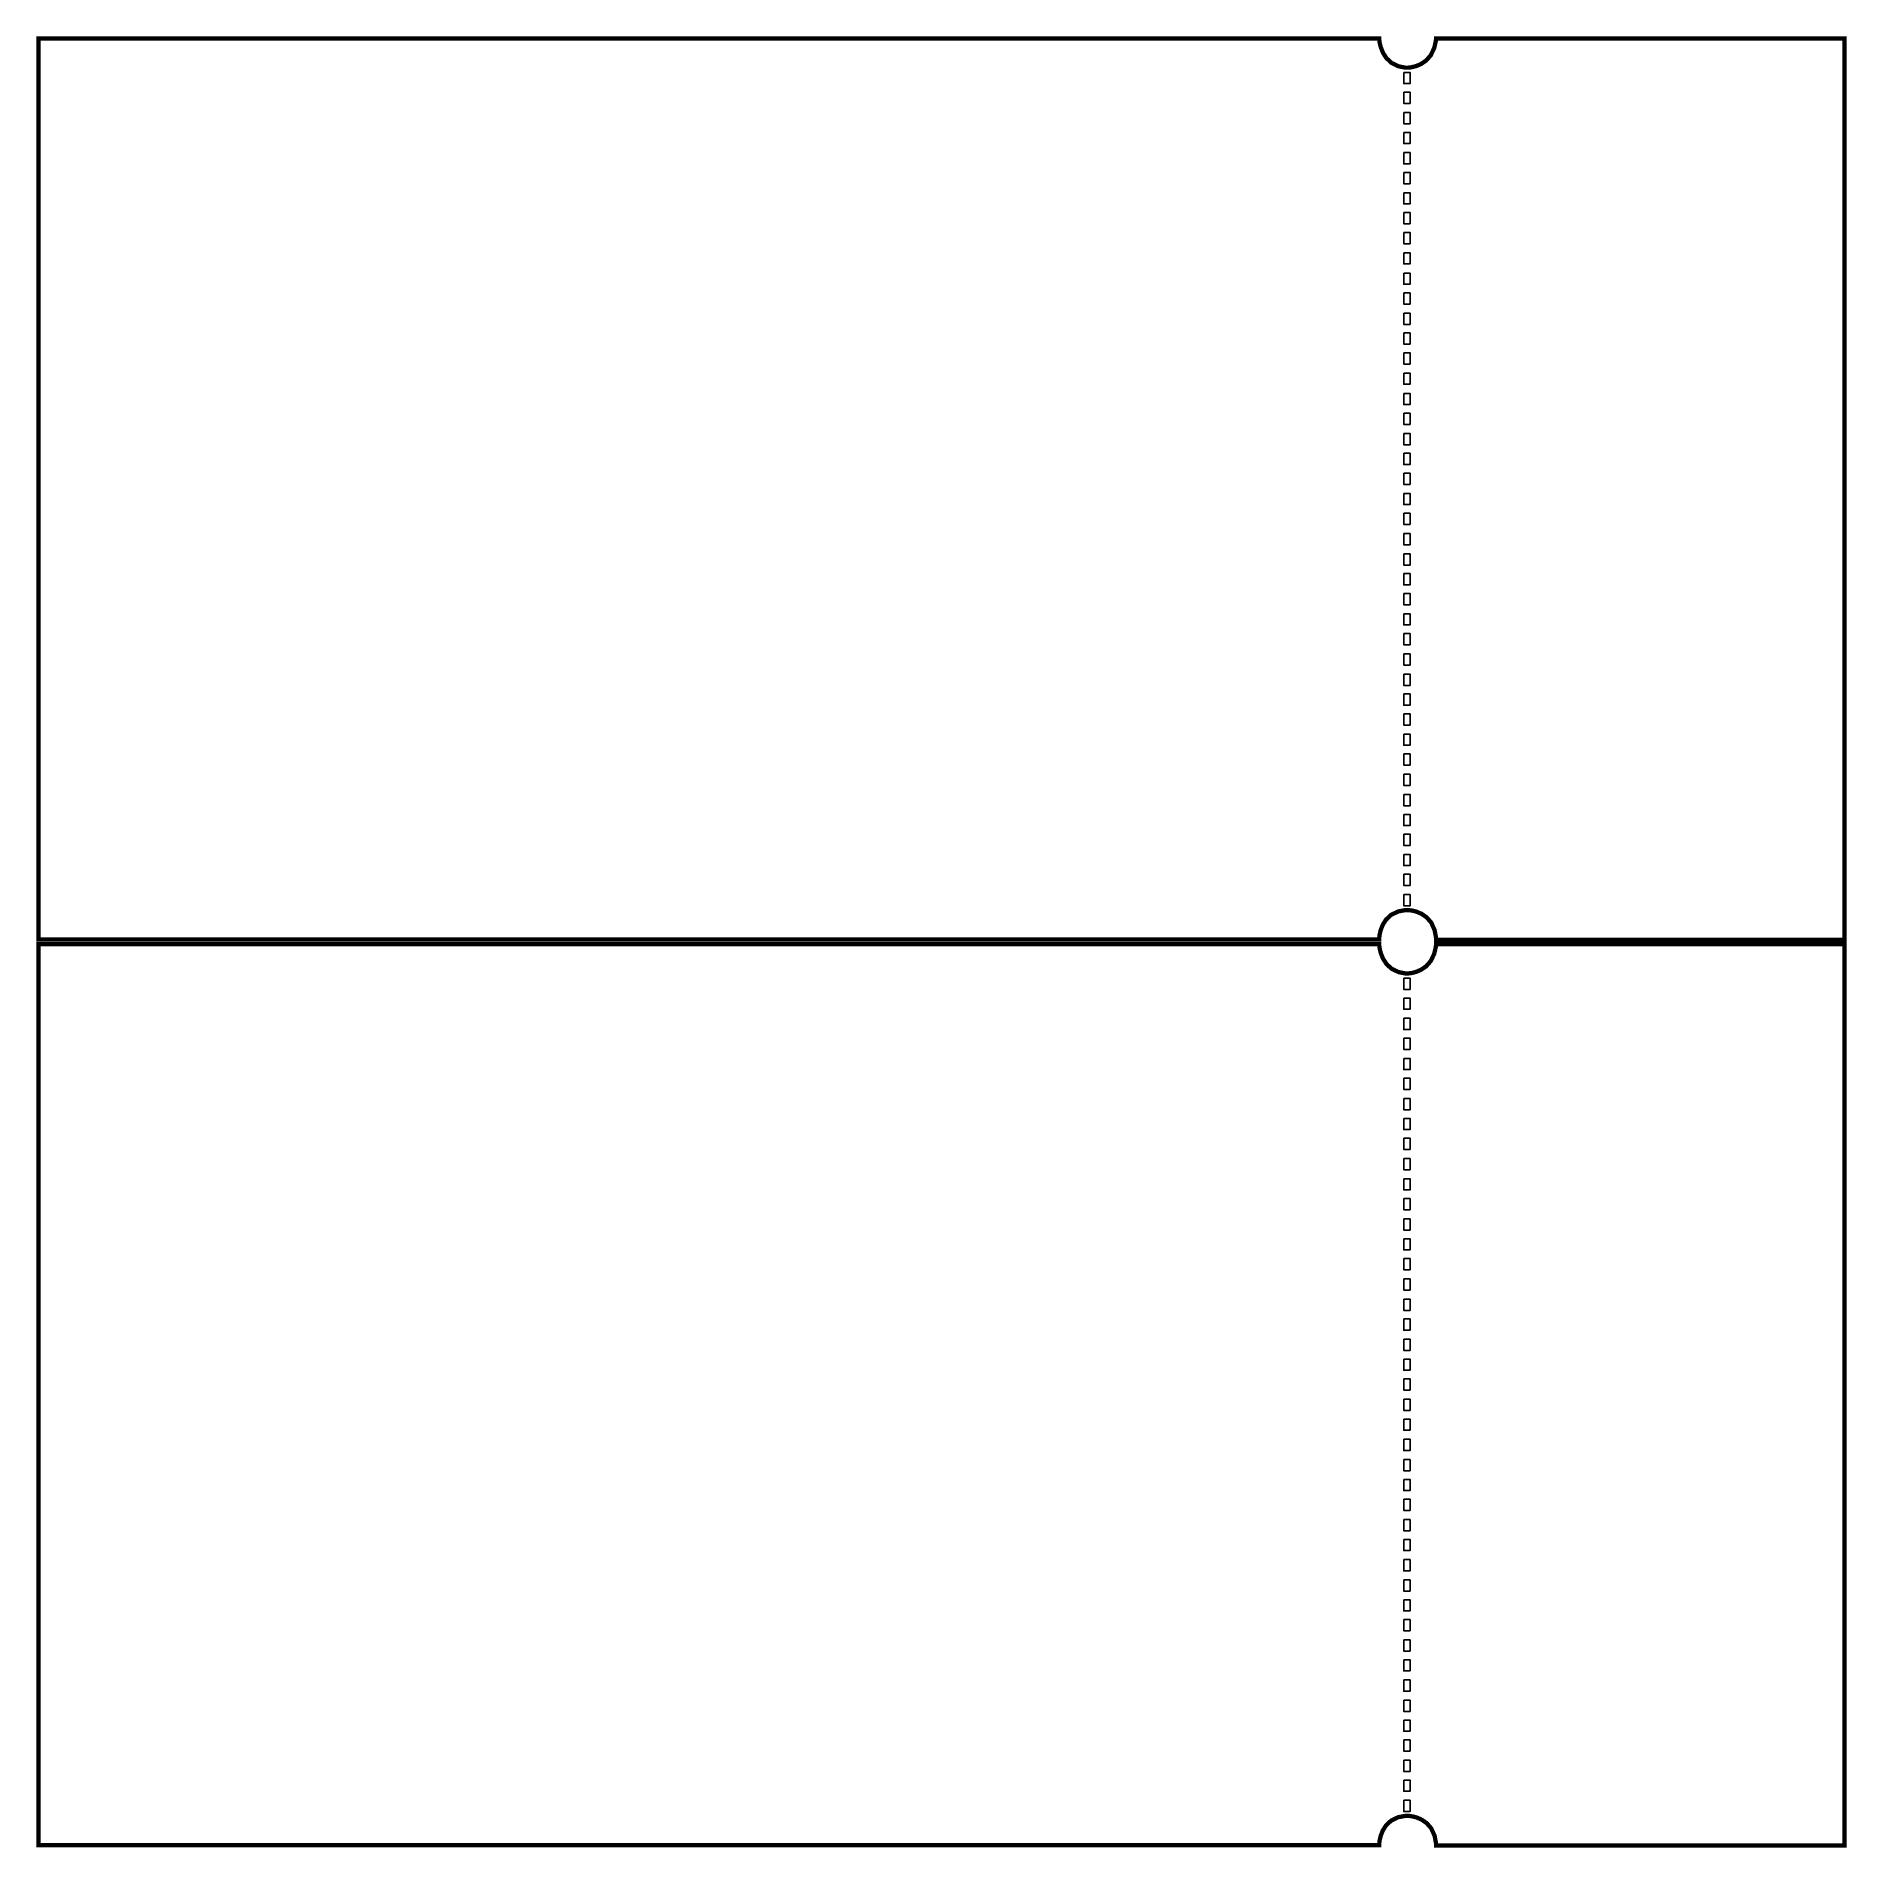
# Model space of a CAD drawing. Extents: x 0 to 152, y 0 to 152.
import ezdxf

# ---------------------------------------------------------------- set-up
doc = ezdxf.new("R2010")
doc.units = 0
doc.layers.get('0').update_dxf_attribs({"linetype": 'CONTINUOUS'})

msp = doc.modelspace()

# ---------------------------------------------------------------- linework, layer by layer
at = {"color": 0, "const_width": 0.36026}
for points in [[(115.43, 78.9245), (115.232, 78.9217), (114.639, 78.8088), (114.045, 78.5248), (113.619, 78.1293), (113.334, 77.6785), (113.161, 77.2294), (113.072, 76.8396), (113.039, 76.5623), (113.035, 76.4575), (113.035, 76.4575), (0.18052, 76.4575), (0.18052, 152.299), (113.035, 152.299), (113.035, 152.299), (113.042, 152.196), (113.082, 151.919), (113.18, 151.529), (113.36, 151.08), (113.651, 150.629), (114.075, 150.234), (114.66, 149.949), (115.237, 149.834), (115.43, 149.831), (115.43, 149.831), (115.525, 149.837), (115.778, 149.87), (116.14, 149.962), (116.56, 150.14), (116.989, 150.435), (117.376, 150.873), (117.671, 151.485), (117.81, 152.096), (117.825, 152.299), (152.214, 152.299), (152.214, 76.4205), (117.825, 76.4205), (117.818, 76.6286), (117.701, 77.2474), (117.42, 77.8686), (117.035, 78.3138), (116.6, 78.6116), (116.169, 78.7936), (115.794, 78.8857), (115.529, 78.9203), (115.43, 78.9245), (115.43, 78.9245)], [(115.43, 2.6858), (115.232, 2.68304), (114.639, 2.57004), (114.045, 2.28479), (113.619, 1.88929), (113.334, 1.43867), (113.161, 0.98943), (113.072, 0.59945), (113.039, 0.32246), (113.035, 0.21773), (113.035, 0.21773), (0.18052, 0.21773), (0.18052, 76.0607), (113.035, 76.0607), (113.035, 76.0607), (113.042, 75.9576), (113.082, 75.6804), (113.18, 75.2891), (113.36, 74.84), (113.651, 74.3892), (114.075, 73.9923), (114.66, 73.7087), (115.237, 73.594), (115.43, 73.5912), (115.43, 73.5912), (115.525, 73.5969), (115.778, 73.63), (116.14, 73.7224), (116.56, 73.8999), (116.989, 74.1948), (117.376, 74.6333), (117.671, 75.2464), (117.81, 75.8567), (117.825, 76.0607), (152.214, 76.0607), (152.214, 0.17914), (117.825, 0.17914), (117.818, 0.38723), (117.701, 1.00735), (117.42, 1.62884), (117.035, 2.07395), (116.6, 2.37298), (116.169, 2.55488), (115.794, 2.64721), (115.529, 2.68166), (115.43, 2.6858), (115.43, 2.6858)]]:
    msp.add_lwpolyline(points, close=True, dxfattribs=at)
at = {"color": 0}
for points in [[(115.109, 149.433), (115.645, 149.433), (115.645, 148.488), (115.109, 148.488), (115.109, 149.433)], [(115.109, 147.763), (115.645, 147.763), (115.645, 146.819), (115.109, 146.819), (115.109, 147.763)], [(115.109, 146.057), (115.645, 146.057), (115.645, 145.113), (115.109, 145.113), (115.109, 146.057)], [(115.109, 144.385), (115.645, 144.385), (115.645, 143.441), (115.109, 143.441), (115.109, 144.385)], [(115.109, 142.679), (115.645, 142.679), (115.645, 141.736), (115.109, 141.736), (115.109, 142.679)], [(115.109, 141.011), (115.645, 141.011), (115.645, 140.065), (115.109, 140.065), (115.109, 141.011)], [(115.109, 139.302), (115.645, 139.302), (115.645, 138.358), (115.109, 138.358), (115.109, 139.302)], [(115.109, 137.633), (115.645, 137.633), (115.645, 136.689), (115.109, 136.689), (115.109, 137.633)], [(115.109, 135.961), (115.645, 135.961), (115.645, 135.018), (115.109, 135.018), (115.109, 135.961)], [(115.109, 134.255), (115.645, 134.255), (115.645, 133.312), (115.109, 133.312), (115.109, 134.255)], [(115.109, 132.549), (115.645, 132.549), (115.645, 131.606), (115.109, 131.606), (115.109, 132.549)], [(115.109, 130.879), (115.645, 130.879), (115.645, 129.935), (115.109, 129.935), (115.109, 130.879)], [(115.109, 129.173), (115.645, 129.173), (115.645, 128.229), (115.109, 128.229), (115.109, 129.173)], [(115.109, 127.504), (115.645, 127.504), (115.645, 126.56), (115.109, 126.56), (115.109, 127.504)], [(115.109, 125.833), (115.645, 125.833), (115.645, 124.889), (115.109, 124.889), (115.109, 125.833)], [(115.109, 124.127), (115.645, 124.127), (115.645, 123.183), (115.109, 123.183), (115.109, 124.127)], [(115.109, 122.421), (115.645, 122.421), (115.645, 121.477), (115.109, 121.477), (115.109, 122.421)], [(115.109, 120.749), (115.645, 120.749), (115.645, 119.805), (115.109, 119.805), (115.109, 120.749)], [(115.109, 119.043), (115.645, 119.043), (115.645, 118.099), (115.109, 118.099), (115.109, 119.043)], [(115.109, 117.374), (115.645, 117.374), (115.645, 116.429), (115.109, 116.429), (115.109, 117.374)], [(115.109, 115.704), (115.645, 115.704), (115.645, 114.76), (115.109, 114.76), (115.109, 115.704)], [(115.109, 113.998), (115.645, 113.998), (115.645, 113.054), (115.109, 113.054), (115.109, 113.998)], [(115.109, 112.327), (115.645, 112.327), (115.645, 111.383), (115.109, 111.383), (115.109, 112.327)], [(115.109, 110.621), (115.645, 110.621), (115.645, 109.677), (115.109, 109.677), (115.109, 110.621)], [(115.109, 108.913), (115.645, 108.913), (115.645, 107.969), (115.109, 107.969), (115.109, 108.913)], [(115.109, 107.243), (115.645, 107.243), (115.645, 106.299), (115.109, 106.299), (115.109, 107.243)], [(115.109, 105.576), (115.645, 105.576), (115.645, 104.632), (115.109, 104.632), (115.109, 105.576)], [(115.109, 103.868), (115.645, 103.868), (115.645, 102.924), (115.109, 102.924), (115.109, 103.868)], [(115.109, 102.197), (115.645, 102.197), (115.645, 101.253), (115.109, 101.253), (115.109, 102.197)], [(115.109, 100.491), (115.645, 100.491), (115.645, 99.5468), (115.109, 99.5468), (115.109, 100.491)], [(115.109, 98.7859), (115.645, 98.7859), (115.645, 97.8422), (115.109, 97.8422), (115.109, 98.7859)], [(115.109, 97.1144), (115.645, 97.1144), (115.645, 96.1704), (115.109, 96.1704), (115.109, 97.1144)], [(115.109, 95.4458), (115.645, 95.4458), (115.645, 94.5018), (115.109, 94.5018), (115.109, 95.4458)], [(115.109, 93.7398), (115.645, 93.7398), (115.645, 92.7943), (115.109, 92.7943), (115.109, 93.7398)], [(115.109, 92.0679), (115.645, 92.0679), (115.645, 91.1243), (115.109, 91.1243), (115.109, 92.0679)], [(115.109, 90.3623), (115.645, 90.3623), (115.645, 89.4182), (115.109, 89.4182), (115.109, 90.3623)], [(115.109, 88.6562), (115.645, 88.6562), (115.645, 87.7122), (115.109, 87.7122), (115.109, 88.6562)], [(115.109, 86.9844), (115.645, 86.9844), (115.645, 86.0407), (115.109, 86.0407), (115.109, 86.9844)], [(115.109, 85.3158), (115.645, 85.3158), (115.645, 84.3703), (115.109, 84.3703), (115.109, 85.3158)], [(115.109, 83.6097), (115.645, 83.6097), (115.645, 82.6643), (115.109, 82.6643), (115.109, 83.6097)], [(115.109, 81.9397), (115.645, 81.9397), (115.645, 80.9957), (115.109, 80.9957), (115.109, 81.9397)], [(115.109, 80.2337), (115.645, 80.2337), (115.645, 79.2896), (115.109, 79.2896), (115.109, 80.2337)], [(115.109, 73.1933), (115.645, 73.1933), (115.645, 72.2492), (115.109, 72.2492), (115.109, 73.1933)], [(115.109, 71.5215), (115.645, 71.5215), (115.645, 70.5778), (115.109, 70.5778), (115.109, 71.5215)], [(115.109, 69.814), (115.645, 69.814), (115.645, 68.8703), (115.109, 68.8703), (115.109, 69.814)], [(115.109, 68.1468), (115.645, 68.1468), (115.645, 67.2013), (115.109, 67.2013), (115.109, 68.1468)], [(115.109, 66.4379), (115.645, 66.4379), (115.645, 65.4939), (115.109, 65.4939), (115.109, 66.4379)], [(115.109, 64.7693), (115.645, 64.7693), (115.645, 63.8253), (115.109, 63.8253), (115.109, 64.7693)], [(115.109, 63.0633), (115.645, 63.0633), (115.645, 62.1192), (115.109, 62.1192), (115.109, 63.0633)], [(115.109, 61.3914), (115.645, 61.3914), (115.645, 60.4478), (115.109, 60.4478), (115.109, 61.3914)], [(115.109, 59.7214), (115.645, 59.7214), (115.645, 58.7774), (115.109, 58.7774), (115.109, 59.7214)], [(115.109, 58.0154), (115.645, 58.0154), (115.645, 57.0713), (115.109, 57.0713), (115.109, 58.0154)], [(115.109, 56.3093), (115.645, 56.3093), (115.645, 55.3653), (115.109, 55.3653), (115.109, 56.3093)], [(115.109, 54.6407), (115.645, 54.6407), (115.645, 53.6967), (115.109, 53.6967), (115.109, 54.6407)], [(115.109, 52.9332), (115.645, 52.9332), (115.645, 51.9878), (115.109, 51.9878), (115.109, 52.9332)], [(115.109, 51.2632), (115.645, 51.2632), (115.645, 50.3192), (115.109, 50.3192), (115.109, 51.2632)], [(115.109, 49.5928), (115.645, 49.5928), (115.645, 48.6488), (115.109, 48.6488), (115.109, 49.5928)], [(115.109, 47.8854), (115.645, 47.8854), (115.645, 46.9417), (115.109, 46.9417), (115.109, 47.8854)], [(115.109, 46.1793), (115.645, 46.1793), (115.645, 45.2356), (115.109, 45.2356), (115.109, 46.1793)], [(115.109, 44.5107), (115.645, 44.5107), (115.645, 43.5652), (115.109, 43.5652), (115.109, 44.5107)], [(115.109, 42.8032), (115.645, 42.8032), (115.645, 41.8592), (115.109, 41.8592), (115.109, 42.8032)], [(115.109, 41.1346), (115.645, 41.1346), (115.645, 40.1906), (115.109, 40.1906), (115.109, 41.1346)], [(115.109, 39.4628), (115.645, 39.4628), (115.645, 38.5191), (115.109, 38.5191), (115.109, 39.4628)], [(115.109, 37.7567), (115.645, 37.7567), (115.645, 36.8131), (115.109, 36.8131), (115.109, 37.7567)], [(115.109, 36.0881), (115.645, 36.0881), (115.645, 35.1427), (115.109, 35.1427), (115.109, 36.0881)], [(115.109, 34.3793), (115.645, 34.3793), (115.645, 33.4353), (115.109, 33.4353), (115.109, 34.3793)], [(115.109, 32.6733), (115.645, 32.6733), (115.645, 31.7293), (115.109, 31.7293), (115.109, 32.6733)], [(115.109, 31.0045), (115.645, 31.0045), (115.645, 30.0605), (115.109, 30.0605), (115.109, 31.0045)], [(115.109, 29.3329), (115.645, 29.3329), (115.645, 28.389), (115.109, 28.389), (115.109, 29.3329)], [(115.109, 27.6283), (115.645, 27.6283), (115.645, 26.6843), (115.109, 26.6843), (115.109, 27.6283)], [(115.109, 25.9567), (115.645, 25.9567), (115.645, 25.0128), (115.109, 25.0128), (115.109, 25.9567)], [(115.109, 24.2507), (115.645, 24.2507), (115.645, 23.3068), (115.109, 23.3068), (115.109, 24.2507)], [(115.109, 22.5447), (115.645, 22.5447), (115.645, 21.6008), (115.109, 21.6008), (115.109, 22.5447)], [(115.109, 20.8759), (115.645, 20.8759), (115.645, 19.9306), (115.109, 19.9306), (115.109, 20.8759)], [(115.109, 19.2057), (115.645, 19.2057), (115.645, 18.2618), (115.109, 18.2618), (115.109, 19.2057)], [(115.109, 17.4983), (115.645, 17.4983), (115.645, 16.5544), (115.109, 16.5544), (115.109, 17.4983)], [(115.109, 15.8268), (115.645, 15.8268), (115.645, 14.8828), (115.109, 14.8828), (115.109, 15.8268)], [(115.109, 14.1207), (115.645, 14.1207), (115.645, 13.1768), (115.109, 13.1768), (115.109, 14.1207)], [(115.109, 12.4147), (115.645, 12.4147), (115.645, 11.4708), (115.109, 11.4708), (115.109, 12.4147)], [(115.109, 10.7446), (115.645, 10.7446), (115.645, 9.80063), (115.109, 9.80063), (115.109, 10.7446)], [(115.109, 9.07577), (115.645, 9.07577), (115.645, 8.13181), (115.109, 8.13181), (115.109, 9.07577)], [(115.109, 7.36974), (115.645, 7.36974), (115.645, 6.42578), (115.109, 6.42578), (115.109, 7.36974)], [(115.109, 5.69817), (115.645, 5.69817), (115.645, 4.75424), (115.109, 4.75424), (115.109, 5.69817)], [(115.109, 3.99217), (115.645, 3.99217), (115.645, 3.04822), (115.109, 3.04822), (115.109, 3.99217)]]:
    msp.add_lwpolyline(points, close=True, dxfattribs=at)

doc.saveas('drawing.dxf')
